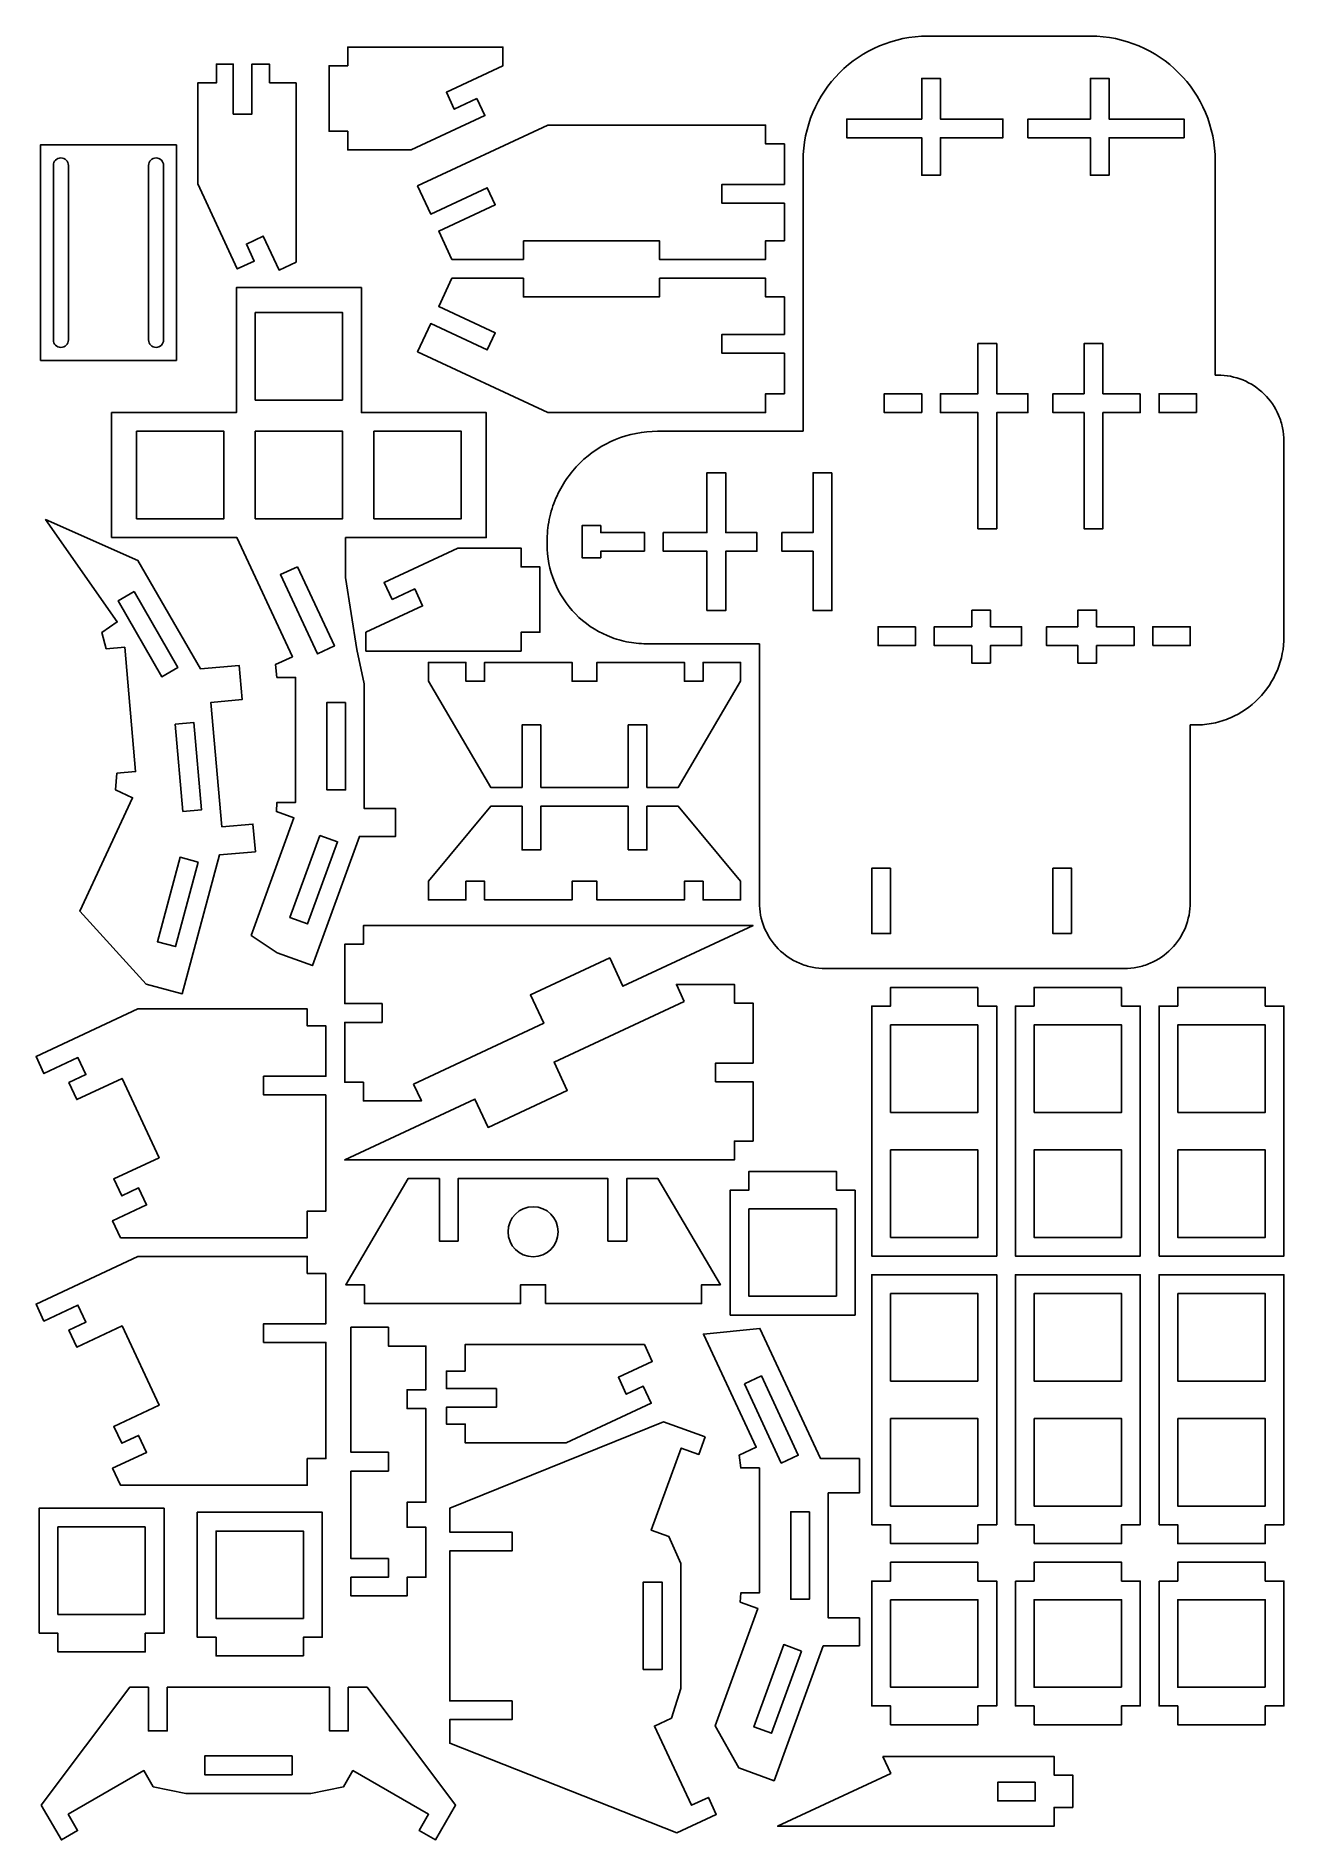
# Model space of a CAD drawing. Header units: millimetres. Extents: x -205 to -5, y -291 to -3.
import ezdxf

# ---------------------------------------------------------------- set-up
doc = ezdxf.new("R2010")
doc.units = ezdxf.units.MM
doc.layers.get('0').update_dxf_attribs({"linetype": 'CONTINUOUS'})

msp = doc.modelspace()

# ---------------------------------------------------------------- linework, layer by layer
for p, q in [((-62, -2.75), (-36, -2.75)), ((-82, -22.75), (-82, -66)), ((-16, -22.75), (-16, -57)), ((-16, -57), (-15.61, -57)), ((-82, -66), (-105.32, -66)), ((-5, -67.61), (-5, -98.86)), ((-123, -83.68), (-123, -84.09)), ((-107.09, -100), (-89, -100)), ((-89, -100), (-89, -141.39)), ((-19.14, -113), (-20, -113)), ((-20, -113), (-20, -141.39)), ((-78.39, -152), (-30.61, -152))]:
    msp.add_line(p, q)
for points in [[(-134.23, -12.76), (-132.96, -15.48), (-144.74, -20.98), (-154.9, -20.98), (-154.9, -17.98), (-157.9, -17.98), (-157.9, -7.51), (-154.9, -7.51), (-154.9, -4.51), (-130.06, -4.51), (-130.06, -7.51), (-139.12, -11.74), (-137.85, -14.45)], [(-167.45, -10.24), (-167.45, -7.24), (-170.25, -7.24), (-170.25, -15.24), (-173.25, -15.24), (-173.25, -7.24), (-175.94, -7.24), (-175.94, -10.24), (-178.94, -10.24), (-178.94, -26.42), (-172.6, -40.01), (-169.88, -38.75), (-171.15, -36.03), (-168.43, -34.76), (-165.9, -40.2), (-163.18, -38.93), (-163.18, -10.24)], [(-63, -16.03), (-75, -16.03), (-75, -19.03), (-63, -19.03), (-63, -25.03), (-60, -25.03), (-60, -19.03), (-50, -19.03), (-50, -16.03), (-60, -16.03), (-60, -9.53), (-63, -9.53)], [(-21, -19.03), (-21, -16.03), (-33, -16.03), (-33, -9.53), (-36, -9.53), (-36, -16.03), (-46, -16.03), (-46, -19.03), (-36, -19.03), (-36, -25.03), (-33, -25.03), (-33, -19.03)], [(-126.78, -35.5), (-105, -35.5), (-105, -38.5), (-88, -38.5), (-88, -35.5), (-85, -35.5), (-85, -29.5), (-95, -29.5), (-95, -26.5), (-85, -26.5), (-85, -20), (-88, -20), (-88, -17), (-122.89, -17), (-143.73, -26.72), (-141.62, -31.25), (-132.56, -27.02), (-131.29, -29.74), (-140.35, -33.97), (-138.24, -38.5), (-126.78, -38.5)], [(-204.12, -54.65), (-182.34, -54.65), (-182.34, -20.17), (-204.12, -20.17)], [(-192.73, -83), (-192.73, -63), (-172.73, -63), (-172.73, -43), (-152.73, -43), (-152.73, -63), (-132.73, -63), (-132.73, -83), (-152.72, -83), (-152.72, -83), (-155.26, -83), (-155.26, -89.39), (-153.48, -100.9), (-152.26, -106.39), (-152.26, -126.39), (-147.26, -126.39), (-147.26, -130.84), (-153.05, -130.84), (-160.57, -151.51), (-166.21, -149.46), (-170.36, -146.67), (-163.52, -127.87), (-166.34, -126.85), (-166.26, -125.39), (-163.26, -125.39), (-163.26, -105.39), (-166.26, -105.39), (-166.5, -103.34), (-163.78, -102.07), (-172.67, -83)], [(-105, -41.5), (-105, -44.5), (-126.78, -44.5), (-126.78, -41.5), (-138.24, -41.5), (-140.35, -46.03), (-131.29, -50.26), (-132.56, -52.97), (-141.62, -48.75), (-143.73, -53.28), (-122.89, -63), (-88, -63), (-88, -60), (-85, -60), (-85, -53.5), (-95, -53.5), (-95, -50.5), (-85, -50.5), (-85, -44.5), (-88, -44.5), (-88, -41.5)], [(-155.73, -61), (-155.73, -47), (-169.73, -47), (-169.73, -61)], [(-54, -81.59), (-51, -81.59), (-51, -63), (-46, -63), (-46, -60), (-51, -60), (-51, -51.96), (-54, -51.96), (-54, -60), (-60, -60), (-60, -63), (-54, -63)], [(-28, -60), (-34, -60), (-34, -51.96), (-37, -51.96), (-37, -60), (-42, -60), (-42, -63), (-37, -63), (-37, -81.59), (-34, -81.59), (-34, -63), (-28, -63)], [(-63, -63), (-63, -60), (-69, -60), (-69, -63)], [(-19, -63), (-19, -60), (-25, -60), (-25, -63)], [(-188.73, -66), (-188.73, -80), (-174.73, -80), (-174.73, -66)], [(-169.73, -66), (-169.73, -80), (-155.73, -80), (-155.73, -66)], [(-150.73, -66), (-150.73, -80), (-136.73, -80), (-136.73, -66)], [(-97.39, -94.7), (-94.39, -94.7), (-94.39, -85.2), (-89.39, -85.2), (-89.39, -82.2), (-94.39, -82.2), (-94.39, -72.63), (-97.39, -72.63), (-97.39, -82.2), (-104.39, -82.2), (-104.39, -85.2), (-97.39, -85.2)], [(-77.39, -72.63), (-80.39, -72.63), (-80.39, -82.2), (-85.39, -82.2), (-85.39, -85.2), (-80.39, -85.2), (-80.39, -94.7), (-77.39, -94.7)], [(-193.62, -100.81), (-194.29, -98.22), (-191.83, -96.5), (-203.3, -80.12), (-188.5, -86.69), (-178.5, -104.01), (-172.31, -103.47), (-171.83, -108.94), (-176.81, -109.38), (-175.07, -129.3), (-170.09, -128.87), (-169.7, -133.29), (-175.46, -133.8), (-181.41, -156.02), (-187.21, -154.46), (-197.82, -142.8), (-189.37, -124.66), (-192.08, -123.4), (-191.88, -120.73), (-188.89, -120.47), (-190.63, -100.55)], [(-107.39, -85.2), (-107.39, -82.2), (-114.39, -82.2), (-114.39, -81.08), (-117.39, -81.08), (-117.39, -86.25), (-114.39, -86.25), (-114.39, -85.2)], [(-147.82, -92.92), (-149.09, -90.2), (-137.31, -84.7), (-127.15, -84.7), (-127.15, -87.7), (-124.15, -87.7), (-124.15, -98.17), (-127.15, -98.17), (-127.15, -101.17), (-151.99, -101.17), (-151.99, -98.17), (-142.93, -93.95), (-144.19, -91.23)], [(-162.96, -87.67), (-165.68, -88.93), (-159.76, -101.62), (-157.05, -100.35)], [(-189.1, -91.65), (-191.7, -93.15), (-184.7, -105.28), (-182.1, -103.78)], [(-55, -94.6), (-55, -97.29), (-61, -97.29), (-61, -100.29), (-55, -100.29), (-55, -103.09), (-52, -103.09), (-52, -100.29), (-47, -100.29), (-47, -97.29), (-52, -97.29), (-52, -94.6)], [(-38, -97.29), (-43, -97.29), (-43, -100.29), (-38, -100.29), (-38, -103.09), (-35, -103.09), (-35, -100.29), (-29, -100.29), (-29, -97.29), (-35, -97.29), (-35, -94.6), (-38, -94.6)], [(-64, -97.29), (-70, -97.29), (-70, -100.29), (-64, -100.29)], [(-26, -100.29), (-20, -100.29), (-20, -97.29), (-26, -97.29)], [(-124, -123), (-110, -123), (-110, -113), (-107, -113), (-107, -123), (-102, -123), (-92, -106), (-92, -103), (-98, -103), (-98, -106), (-101, -106), (-101, -103), (-115, -103), (-115, -106), (-119, -106), (-119, -103), (-133, -103), (-133, -106), (-136, -106), (-136, -103), (-142, -103), (-142, -106), (-132, -123), (-127, -123), (-127, -113), (-124, -113)], [(-155.26, -109.39), (-158.26, -109.39), (-158.26, -123.39), (-155.26, -123.39)], [(-182.53, -112.89), (-181.31, -126.84), (-178.32, -126.57), (-179.54, -112.63)], [(-110, -133), (-107, -133), (-107, -126), (-102, -126), (-92, -138), (-92, -141), (-98, -141), (-98, -138), (-101, -138), (-101, -141), (-115, -141), (-115, -138), (-119, -138), (-119, -141), (-133, -141), (-133, -138), (-136, -138), (-136, -141), (-142, -141), (-142, -138), (-132, -126), (-127, -126), (-127, -133), (-124, -133), (-124, -126), (-110, -126)], [(-159.37, -130.67), (-164.16, -143.82), (-161.34, -144.85), (-156.55, -131.69)], [(-178.88, -134.95), (-181.77, -134.18), (-185.4, -147.7), (-182.5, -148.48)], [(-68, -135.92), (-71, -135.92), (-71, -146.39), (-68, -146.39)], [(-39, -146.39), (-39, -135.92), (-42, -135.92), (-42, -146.39)], [(-144.38, -170.46), (-123.53, -160.74), (-125.65, -156.21), (-112.96, -150.29), (-110.85, -154.82), (-90, -145.1), (-152.4, -145.1), (-152.4, -148.1), (-155.4, -148.1), (-155.4, -157.6), (-149.4, -157.6), (-149.4, -160.6), (-155.4, -160.6), (-155.4, -170.18), (-152.4, -170.18), (-152.4, -173.18), (-143.11, -173.18)], [(-101.02, -157.24), (-102.29, -154.52), (-93, -154.52), (-93, -157.52), (-90, -157.52), (-90, -167.1), (-96, -167.1), (-96, -170.1), (-90, -170.1), (-90, -179.6), (-93, -179.6), (-93, -182.6), (-155.4, -182.6), (-134.56, -172.88), (-132.44, -177.41), (-119.75, -171.49), (-121.87, -166.96)], [(-54, -155), (-68, -155), (-68, -158), (-71, -158), (-71, -198), (-51, -198), (-51, -158), (-54, -158)], [(-31, -155), (-31, -158), (-28, -158), (-28, -198), (-48, -198), (-48, -158), (-45, -158), (-45, -155)], [(-25, -198), (-5, -198), (-5, -158), (-8, -158), (-8, -155), (-22, -155), (-22, -158), (-25, -158)], [(-158.4, -172.21), (-158.4, -190.79), (-161.4, -190.79), (-161.4, -195.06), (-191.3, -195.06), (-192.57, -192.34), (-187.13, -189.81), (-188.4, -187.09), (-191.11, -188.36), (-192.38, -185.64), (-185.13, -182.26), (-191.05, -169.57), (-198.3, -172.95), (-199.57, -170.23), (-196.85, -168.96), (-198.12, -166.24), (-203.55, -168.78), (-204.82, -166.06), (-188.51, -158.45), (-161.4, -158.45), (-161.4, -161.17), (-158.4, -161.17), (-158.4, -169.21), (-168.4, -169.21), (-168.4, -172.21)], [(-54, -161), (-68, -161), (-68, -175), (-54, -175)], [(-45, -175), (-31, -175), (-31, -161), (-45, -161)], [(-22, -175), (-8, -175), (-8, -161), (-22, -161)], [(-68, -181), (-68, -195), (-54, -195), (-54, -181)], [(-31, -195), (-31, -181), (-45, -181), (-45, -195)], [(-22, -181), (-22, -195), (-8, -195), (-8, -181)], [(-73.66, -187.44), (-76.66, -187.44), (-76.66, -184.44), (-90.66, -184.44), (-90.66, -187.44), (-93.66, -187.44), (-93.66, -207.44), (-73.66, -207.44)], [(-123.24, -205.6), (-98.24, -205.6), (-98.24, -202.6), (-95.24, -202.6), (-105.24, -185.6), (-110.24, -185.6), (-110.24, -195.6), (-113.24, -195.6), (-113.24, -185.6), (-137.24, -185.6), (-137.24, -195.6), (-140.24, -195.6), (-140.24, -185.6), (-145.24, -185.6), (-155.24, -202.6), (-152.24, -202.6), (-152.24, -205.6), (-127.24, -205.6), (-127.24, -202.6), (-123.24, -202.6)], [(-76.66, -204.44), (-76.66, -190.44), (-90.66, -190.44), (-90.66, -204.44)], [(-158.4, -200.78), (-158.4, -208.82), (-168.4, -208.82), (-168.4, -211.82), (-158.4, -211.82), (-158.4, -230.4), (-161.4, -230.4), (-161.4, -234.67), (-191.3, -234.67), (-192.57, -231.95), (-187.13, -229.42), (-188.4, -226.7), (-191.11, -227.96), (-192.38, -225.25), (-185.13, -221.86), (-191.05, -209.18), (-198.3, -212.56), (-199.57, -209.84), (-196.85, -208.57), (-198.12, -205.85), (-203.55, -208.39), (-204.82, -205.67), (-188.51, -198.06), (-161.4, -198.06), (-161.4, -200.78)], [(-54, -244), (-68, -244), (-68, -241), (-71, -241), (-71, -201), (-51, -201), (-51, -241), (-54, -241)], [(-45, -244), (-45, -241), (-48, -241), (-48, -201), (-28, -201), (-28, -241), (-31, -241), (-31, -244)], [(-25, -241), (-22, -241), (-22, -244), (-8, -244), (-8, -241), (-5, -241), (-5, -201), (-25, -201)], [(-54, -218), (-54, -204), (-68, -204), (-68, -218)], [(-31, -218), (-31, -204), (-45, -204), (-45, -218)], [(-22, -204), (-22, -218), (-8, -218), (-8, -204)], [(-154.4, -232.4), (-154.4, -246.4), (-148.4, -246.4), (-148.4, -249.4), (-154.4, -249.4), (-154.4, -252.4), (-145.4, -252.4), (-145.4, -249.4), (-142.4, -249.4), (-142.4, -241.4), (-145.4, -241.4), (-145.4, -237.4), (-142.4, -237.4), (-142.4, -222.4), (-145.4, -222.4), (-145.4, -219.4), (-142.4, -219.4), (-142.4, -212.4), (-148.4, -212.4), (-148.4, -209.4), (-154.4, -209.4), (-154.4, -229.4), (-148.4, -229.4), (-148.4, -232.4)], [(-78.77, -260.36), (-86.64, -281.97), (-92.27, -279.92), (-96.09, -273.19), (-89.25, -254.39), (-92.06, -253.37), (-91.98, -251.91), (-88.98, -251.91), (-88.98, -231.91), (-91.98, -231.91), (-92.22, -229.86), (-89.5, -228.59), (-97.95, -210.47), (-88.92, -209.57), (-79.2, -230.42), (-72.98, -230.42), (-72.98, -235.91), (-77.98, -235.91), (-77.98, -255.91), (-72.98, -255.91), (-72.98, -260.36)], [(-136.1, -216.4), (-139.1, -216.4), (-139.1, -219.2), (-131.1, -219.2), (-131.1, -222.2), (-139.1, -222.2), (-139.1, -224.9), (-136.1, -224.9), (-136.1, -227.9), (-119.92, -227.9), (-106.32, -221.56), (-107.59, -218.84), (-110.31, -220.11), (-111.58, -217.39), (-106.14, -214.85), (-107.41, -212.13), (-136.1, -212.13)], [(-91.4, -218.45), (-85.49, -231.14), (-82.77, -229.87), (-88.68, -217.18)], [(-97.66, -226.93), (-104.34, -224.5), (-138.59, -238.37), (-138.59, -242.18), (-128.59, -242.18), (-128.59, -245.18), (-138.59, -245.18), (-138.59, -269.18), (-128.59, -269.18), (-128.59, -272.18), (-138.59, -272.18), (-138.59, -275.96), (-102.2, -290.29), (-95.9, -287.36), (-97.17, -284.64), (-99.89, -285.9), (-105.8, -273.22), (-103.08, -271.95), (-101.59, -267.18), (-101.59, -247.18), (-103.48, -242.9), (-106.3, -241.88), (-101.51, -228.72), (-98.69, -229.75)], [(-68, -224), (-68, -238), (-54, -238), (-54, -224)], [(-45, -224), (-45, -238), (-31, -238), (-31, -224)], [(-22, -224), (-22, -238), (-8, -238), (-8, -224)], [(-204.33, -258.35), (-204.33, -238.35), (-184.33, -238.35), (-184.33, -258.35), (-187.33, -258.35), (-187.33, -261.35), (-201.33, -261.35), (-201.33, -258.35)], [(-162, -262), (-176, -262), (-176, -259), (-179, -259), (-179, -239), (-159, -239), (-159, -259), (-162, -259)], [(-80.98, -238.91), (-83.98, -238.91), (-83.98, -252.91), (-80.98, -252.91)], [(-187.33, -241.35), (-201.33, -241.35), (-201.33, -255.35), (-187.33, -255.35)], [(-162, -256), (-162, -242), (-176, -242), (-176, -256)], [(-54, -250), (-51, -250), (-51, -270), (-54, -270), (-54, -273), (-68, -273), (-68, -270), (-71, -270), (-71, -250), (-68, -250), (-68, -247), (-54, -247)], [(-48, -250), (-48, -270), (-45, -270), (-45, -273), (-31, -273), (-31, -270), (-28, -270), (-28, -250), (-31, -250), (-31, -247), (-45, -247), (-45, -250)], [(-25, -250), (-22, -250), (-22, -247), (-8, -247), (-8, -250), (-5, -250), (-5, -270), (-8, -270), (-8, -273), (-22, -273), (-22, -270), (-25, -270)], [(-107.59, -264.18), (-104.59, -264.18), (-104.59, -250.18), (-107.59, -250.18)], [(-68, -253), (-68, -267), (-54, -267), (-54, -253)], [(-31, -267), (-31, -253), (-45, -253), (-45, -267)], [(-8, -267), (-8, -253), (-22, -253), (-22, -267)], [(-82.27, -261.21), (-85.09, -260.18), (-89.88, -273.34), (-87.06, -274.37)], [(-203.99, -285.87), (-200.77, -291.44), (-198.18, -289.94), (-199.68, -287.34), (-187.55, -280.34), (-186.05, -282.94), (-180.82, -284), (-160.82, -284), (-155.59, -282.94), (-154.09, -280.34), (-141.96, -287.34), (-143.46, -289.94), (-140.87, -291.44), (-137.65, -285.87), (-151.82, -267), (-154.82, -267), (-154.82, -274), (-157.82, -274), (-157.82, -267), (-183.82, -267), (-183.82, -274), (-186.82, -274), (-186.82, -267), (-189.82, -267)], [(-163.82, -281), (-163.82, -278), (-177.82, -278), (-177.82, -281)], [(-69.23, -278.07), (-41.82, -278.07), (-41.82, -281.07), (-38.82, -281.07), (-38.82, -286.24), (-41.82, -286.24), (-41.82, -289.24), (-86.09, -289.24), (-67.96, -280.79)], [(-44.82, -282.2), (-50.82, -282.2), (-50.82, -285.2), (-44.82, -285.2)]]:
    msp.add_lwpolyline(points, close=True)
for points in [[(-202.05, -51.38), (-202.05, -23.44, -1), (-199.65, -23.44), (-199.65, -51.38, -1)], [(-186.81, -51.38), (-186.81, -23.44, -1), (-184.41, -23.44), (-184.41, -51.38, -1)]]:
    msp.add_lwpolyline(points, format="xyb", close=True)
msp.add_circle((-125.24, -194.1), 4)
for centre, start, end in [((-62, -22.75), 90, 180), ((-36, -22.75), 0, 90)]:
    msp.add_arc(centre, 20, start, end)
for points, knots in [([(-15.61, -57), (-14.23, -57), (-12.87, -57.27), (-10.32, -58.31), (-9.16, -59.07), (-7.19, -61), (-6.41, -62.15), (-5.58, -64.08), (-5.36, -64.76), (-5.07, -66.17), (-5, -66.89), (-5, -67.61)], [0, 0, 0, 0, 0.413002, 0.413002, 0.82616, 0.82616, 1.239089, 1.239089, 1.45473, 1.45473, 1.670316, 1.670316, 1.670316, 1.670316]), ([(-105.32, -66), (-107.62, -66), (-109.89, -66.45), (-114.14, -68.18), (-116.07, -69.46), (-119.35, -72.67), (-120.66, -74.59), (-122.04, -77.8), (-122.4, -78.94), (-122.88, -81.29), (-123, -82.48), (-123, -83.68)], [0, 0, 0, 0, 0.68829, 0.68829, 1.376734, 1.376734, 2.065795, 2.065795, 2.424884, 2.424884, 2.783864, 2.783864, 2.783864, 2.783864]), ([(-123, -84.09), (-123, -86.15), (-122.6, -88.2), (-121.03, -92.02), (-119.89, -93.76), (-116.99, -96.71), (-115.27, -97.89), (-112.38, -99.13), (-111.35, -99.46), (-109.24, -99.89), (-108.17, -100), (-107.09, -100)], [0, 0, 0, 0, 0.619461, 0.619461, 1.23906, 1.23906, 1.859216, 1.859216, 2.182395, 2.182395, 2.505478, 2.505478, 2.505478, 2.505478]), ([(-5, -98.86), (-5, -100.69), (-5.36, -102.51), (-6.75, -105.91), (-7.77, -107.46), (-10.34, -110.08), (-11.87, -111.12), (-14.43, -112.23), (-15.35, -112.52), (-17.23, -112.9), (-18.18, -113), (-19.14, -113)], [0, 0, 0, 0, 0.550669, 0.550669, 1.101547, 1.101547, 1.652119, 1.652119, 1.93964, 1.93964, 2.227088, 2.227088, 2.227088, 2.227088]), ([(-89, -141.39), (-89, -142.77), (-88.73, -144.13), (-87.69, -146.68), (-86.93, -147.84), (-85, -149.81), (-83.85, -150.59), (-81.92, -151.42), (-81.23, -151.64), (-79.83, -151.93), (-79.11, -152), (-78.39, -152)], [0, 0, 0, 0, 0.412974, 0.412974, 0.82604, 0.82604, 1.239477, 1.239477, 1.45493, 1.45493, 1.670319, 1.670319, 1.670319, 1.670319]), ([(-20, -141.39), (-20, -142.77), (-20.27, -144.13), (-21.31, -146.68), (-22.07, -147.84), (-24, -149.81), (-25.15, -150.59), (-27.08, -151.42), (-27.76, -151.64), (-29.17, -151.93), (-29.89, -152), (-30.61, -152)], [0, 0, 0, 0, 0.413002, 0.413002, 0.82616, 0.82616, 1.239089, 1.239089, 1.45473, 1.45473, 1.670316, 1.670316, 1.670316, 1.670316])]:
    msp.add_open_spline(points, degree=3, knots=knots)

doc.saveas('drawing.dxf')
